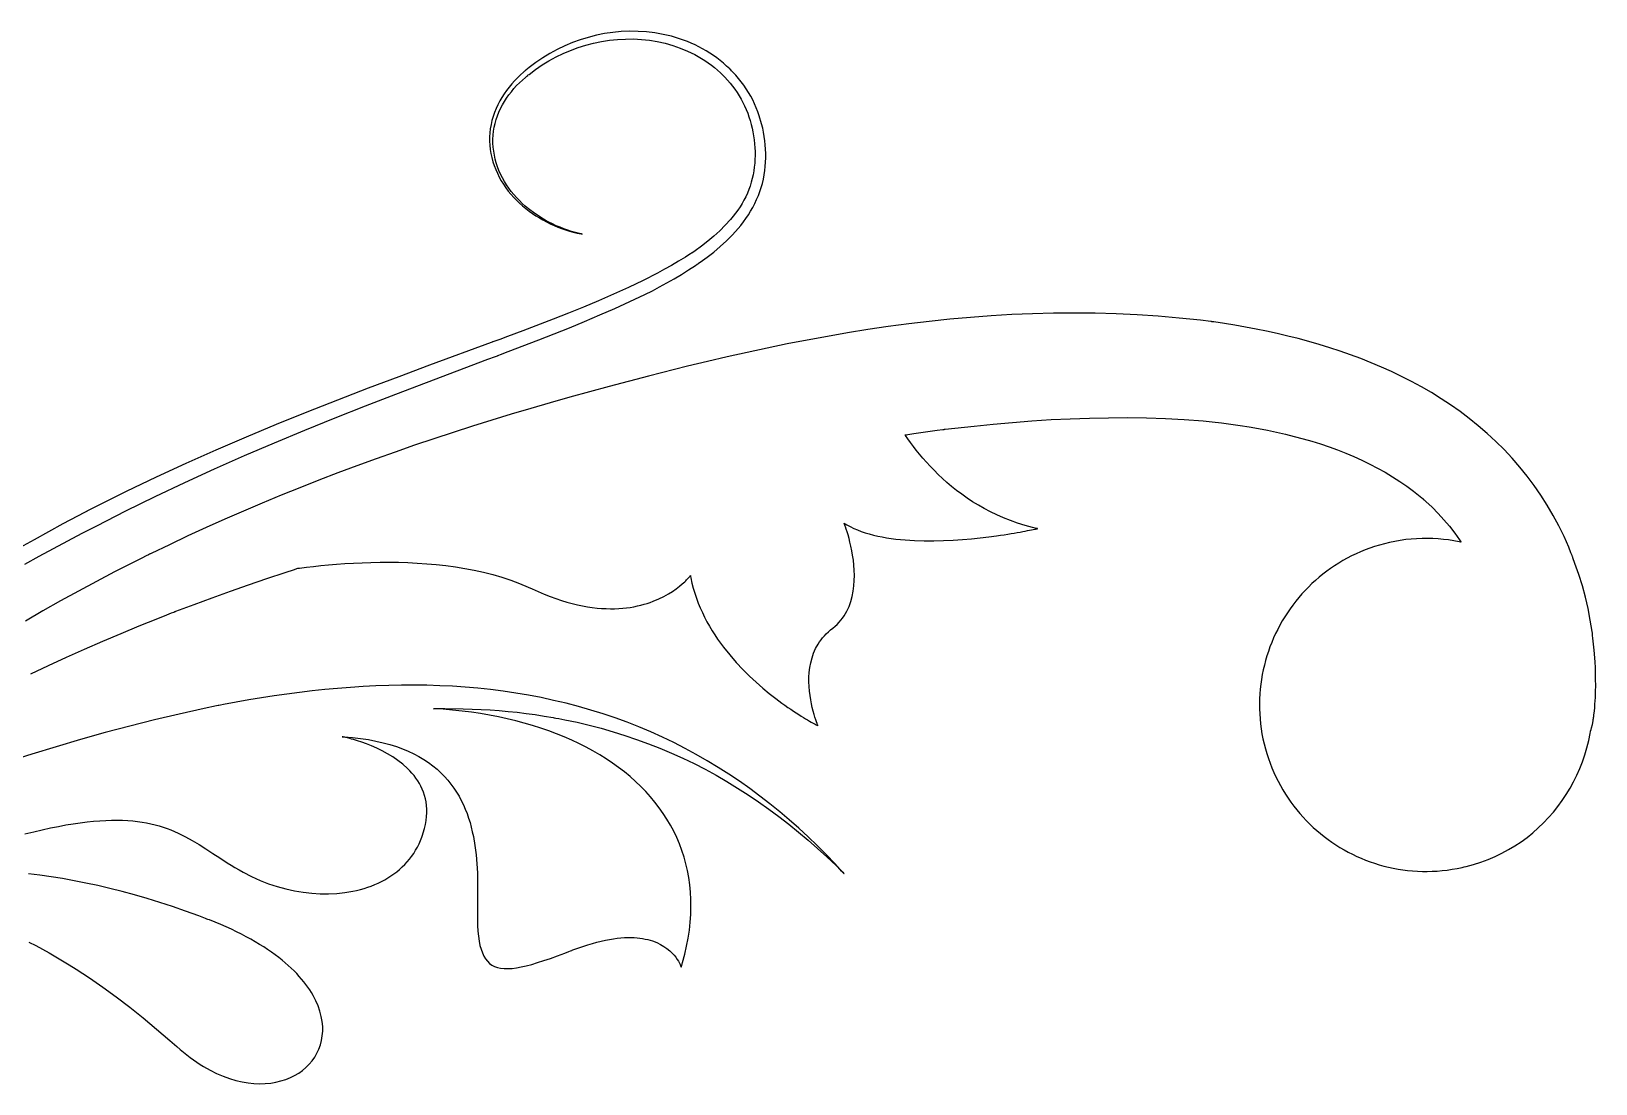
# Model space of a CAD drawing. Extents: x -44.4 to 47.9, y -29.2 to 34.4.
# Drawn here: x 24.83 to 47.91, y -14.7 to 0.83 of the extents above; entities that cross this region are included whole.
import ezdxf

# ---------------------------------------------------------------- set-up
doc = ezdxf.new("R2010")
doc.units = 0
doc.header["$MEASUREMENT"] = 0
doc.layers.add('LAYER_1', color=18, linetype='CONTINUOUS')

msp = doc.modelspace()

# ---------------------------------------------------------------- linework, layer by layer
at = {"layer": 'LAYER_1'}
for points in [[(24.734, -7.03), (24.944, -6.913), (25.155, -6.797), (25.367, -6.684), (25.58, -6.572), (25.795, -6.462), (26.225, -6.245), (26.658, -6.033), (27.093, -5.826), (27.532, -5.624), (27.973, -5.428), (28.417, -5.237), (28.863, -5.051), (29.309, -4.87), (29.758, -4.693), (30.207, -4.519), (30.659, -4.347), (31.112, -4.177), (31.566, -4.007), (31.679, -3.965), (31.708, -3.954), (31.711, -3.953), (31.713, -3.952), (31.717, -3.951), (31.724, -3.948), (31.752, -3.937), (31.865, -3.894), (32.317, -3.719), (32.768, -3.54), (32.991, -3.447), (33.214, -3.353), (33.438, -3.256), (33.661, -3.156), (33.882, -3.049), (33.991, -2.994), (34.099, -2.937), (34.207, -2.878), (34.313, -2.817), (34.419, -2.754), (34.523, -2.689), (34.627, -2.622), (34.652, -2.605), (34.665, -2.596), (34.67, -2.592), (34.673, -2.59), (34.698, -2.572), (34.798, -2.5), (34.896, -2.424), (34.991, -2.344), (35.083, -2.26), (35.172, -2.171), (35.256, -2.078), (35.296, -2.03), (35.335, -1.98), (35.372, -1.929), (35.408, -1.876), (35.441, -1.822), (35.473, -1.766), (35.503, -1.709), (35.53, -1.651), (35.555, -1.592), (35.578, -1.533), (35.598, -1.472), (35.616, -1.411), (35.631, -1.349), (35.643, -1.287), (35.652, -1.223), (35.658, -1.16), (35.663, -1.096), (35.665, -1.033), (35.665, -0.97), (35.663, -0.907), (35.658, -0.844), (35.652, -0.781), (35.643, -0.719), (35.632, -0.657), (35.619, -0.596), (35.604, -0.534), (35.567, -0.413), (35.547, -0.354), (35.524, -0.295), (35.499, -0.237), (35.472, -0.18), (35.443, -0.125), (35.411, -0.07), (35.377, -0.017), (35.342, 0.036), (35.304, 0.086), (35.264, 0.136), (35.223, 0.184), (35.18, 0.23), (35.158, 0.252), (35.147, 0.263), (35.141, 0.269), (35.138, 0.272), (35.133, 0.277), (35.087, 0.32), (35.04, 0.362), (34.992, 0.402), (34.942, 0.44), (34.891, 0.477), (34.839, 0.511), (34.786, 0.544), (34.732, 0.575), (34.677, 0.604), (34.622, 0.632), (34.565, 0.657), (34.508, 0.681), (34.45, 0.703), (34.391, 0.724), (34.272, 0.759), (34.151, 0.788), (34.028, 0.809), (33.905, 0.824), (33.781, 0.832), (33.657, 0.833), (33.532, 0.828), (33.409, 0.817), (33.286, 0.799), (33.165, 0.774), (33.045, 0.744), (32.927, 0.708), (32.811, 0.666), (32.698, 0.618), (32.587, 0.565), (32.478, 0.506), (32.373, 0.442), (32.271, 0.373), (32.173, 0.299), (32.125, 0.26), (32.113, 0.25), (32.107, 0.245), (32.102, 0.241), (32.091, 0.231), (32.046, 0.19), (32.002, 0.147), (31.959, 0.103), (31.918, 0.057), (31.878, 0.01), (31.841, -0.039), (31.805, -0.09), (31.771, -0.142), (31.74, -0.195), (31.711, -0.25), (31.685, -0.307), (31.662, -0.365), (31.642, -0.424), (31.624, -0.483), (31.611, -0.543), (31.6, -0.604), (31.594, -0.665), (31.59, -0.726), (31.59, -0.788), (31.593, -0.849), (31.6, -0.911), (31.61, -0.971), (31.623, -1.031), (31.639, -1.091), (31.658, -1.149), (31.68, -1.206), (31.705, -1.262), (31.733, -1.318), (31.763, -1.372), (31.795, -1.424), (31.83, -1.475), (31.866, -1.524), (31.905, -1.571), (31.946, -1.617), (31.988, -1.661), (32.032, -1.703), (32.077, -1.744), (32.124, -1.783), (32.172, -1.819), (32.221, -1.855), (32.273, -1.888), (32.325, -1.921), (32.377, -1.951), (32.431, -1.98), (32.485, -2.006), (32.541, -2.031), (32.596, -2.055), (32.653, -2.076), (32.71, -2.096), (32.767, -2.114), (32.825, -2.13), (32.884, -2.144), (32.943, -2.157), (32.957, -2.16), (32.958, -2.16), (32.956, -2.159), (32.952, -2.159), (32.945, -2.157), (32.916, -2.15), (32.8, -2.119), (32.743, -2.101), (32.686, -2.08), (32.63, -2.058), (32.574, -2.035), (32.519, -2.009), (32.465, -1.982), (32.412, -1.953), (32.36, -1.923), (32.309, -1.89), (32.259, -1.857), (32.163, -1.785), (32.117, -1.746), (32.072, -1.706), (32.029, -1.664), (31.987, -1.621), (31.947, -1.576), (31.909, -1.529), (31.873, -1.481), (31.839, -1.432), (31.808, -1.381), (31.778, -1.329), (31.751, -1.276), (31.727, -1.222), (31.706, -1.166), (31.688, -1.11), (31.672, -1.053), (31.66, -0.995), (31.65, -0.936), (31.644, -0.878), (31.64, -0.819), (31.64, -0.759), (31.643, -0.7), (31.649, -0.642), (31.658, -0.583), (31.671, -0.525), (31.687, -0.468), (31.706, -0.412), (31.728, -0.358), (31.752, -0.305), (31.78, -0.253), (31.809, -0.202), (31.841, -0.153), (31.875, -0.104), (31.911, -0.058), (31.949, -0.013), (31.989, 0.031), (32.031, 0.073), (32.074, 0.114), (32.118, 0.153), (32.141, 0.172), (32.152, 0.182), (32.155, 0.184), (32.161, 0.189), (32.173, 0.198), (32.267, 0.27), (32.365, 0.336), (32.466, 0.398), (32.571, 0.455), (32.677, 0.506), (32.786, 0.552), (32.897, 0.593), (33.01, 0.629), (33.125, 0.658), (33.24, 0.683), (33.357, 0.701), (33.475, 0.713), (33.593, 0.719), (33.711, 0.72), (33.829, 0.714), (33.947, 0.701), (34.063, 0.682), (34.179, 0.656), (34.292, 0.624), (34.403, 0.586), (34.511, 0.541), (34.616, 0.49), (34.668, 0.462), (34.718, 0.432), (34.767, 0.401), (34.815, 0.368), (34.862, 0.334), (34.908, 0.298), (34.953, 0.261), (34.996, 0.222), (35.038, 0.181), (35.043, 0.176), (35.047, 0.173), (35.052, 0.168), (35.062, 0.157), (35.101, 0.114), (35.139, 0.07), (35.175, 0.025), (35.209, -0.021), (35.241, -0.068), (35.272, -0.117), (35.301, -0.166), (35.328, -0.217), (35.353, -0.269), (35.376, -0.321), (35.398, -0.375), (35.417, -0.429), (35.435, -0.484), (35.45, -0.54), (35.464, -0.596), (35.475, -0.652), (35.485, -0.71), (35.493, -0.767), (35.499, -0.825), (35.503, -0.884), (35.506, -0.942), (35.506, -1), (35.504, -1.058), (35.501, -1.115), (35.495, -1.172), (35.487, -1.228), (35.477, -1.284), (35.465, -1.34), (35.451, -1.395), (35.434, -1.45), (35.415, -1.503), (35.393, -1.556), (35.369, -1.608), (35.343, -1.659), (35.315, -1.708), (35.285, -1.757), (35.252, -1.805), (35.218, -1.852), (35.182, -1.897), (35.144, -1.942), (35.067, -2.028), (34.986, -2.11), (34.9, -2.188), (34.81, -2.263), (34.718, -2.336), (34.622, -2.405), (34.573, -2.439), (34.566, -2.443), (34.554, -2.451), (34.529, -2.467), (34.479, -2.499), (34.378, -2.561), (34.275, -2.621), (34.172, -2.679), (34.067, -2.736), (33.854, -2.845), (33.638, -2.949), (33.419, -3.048), (33.198, -3.144), (32.977, -3.236), (32.754, -3.326), (32.529, -3.414), (32.078, -3.586), (31.852, -3.671), (31.739, -3.713), (31.682, -3.734), (31.654, -3.744), (31.64, -3.749), (31.635, -3.751), (31.628, -3.754), (31.614, -3.759), (30.705, -4.094), (30.251, -4.263), (29.797, -4.434), (29.344, -4.608), (28.893, -4.786), (28.443, -4.968), (27.996, -5.154), (27.551, -5.346), (27.108, -5.543), (26.668, -5.747), (26.23, -5.957), (26.012, -6.064), (25.795, -6.173), (25.686, -6.229), (25.659, -6.243), (25.653, -6.246), (25.648, -6.248), (25.641, -6.252), (25.615, -6.266), (25.508, -6.322), (25.294, -6.436), (25.081, -6.551), (24.868, -6.669), (24.656, -6.789)], [(24.819, -8.647), (25.083, -8.523), (25.349, -8.401), (25.615, -8.283), (25.883, -8.166), (26.152, -8.052), (26.422, -7.94), (26.693, -7.831), (26.828, -7.776), (26.896, -7.749), (26.93, -7.736), (26.947, -7.729), (26.956, -7.726), (26.96, -7.724), (26.962, -7.723), (27.229, -7.624), (27.497, -7.526), (27.765, -7.43), (28.034, -7.335), (28.304, -7.243), (28.575, -7.152), (28.711, -7.107), (28.745, -7.096), (28.762, -7.091), (28.787, -7.088), (28.886, -7.075), (28.991, -7.063), (29.101, -7.051), (29.215, -7.04), (29.333, -7.03), (29.455, -7.021), (29.58, -7.014), (29.708, -7.008), (29.839, -7.003), (29.973, -7.001), (30.108, -7), (30.245, -7.002), (30.383, -7.006), (30.523, -7.013), (30.663, -7.023), (30.804, -7.035), (30.944, -7.051), (31.085, -7.07), (31.224, -7.093), (31.363, -7.119), (31.501, -7.15), (31.636, -7.184), (31.77, -7.223), (31.902, -7.266), (32.031, -7.314), (32.157, -7.367), (32.219, -7.395), (32.308, -7.435), (32.396, -7.472), (32.483, -7.506), (32.567, -7.537), (32.649, -7.564), (32.73, -7.589), (32.809, -7.61), (32.886, -7.629), (32.961, -7.645), (33.034, -7.658), (33.105, -7.668), (33.175, -7.677), (33.242, -7.683), (33.308, -7.686), (33.372, -7.688), (33.435, -7.687), (33.495, -7.685), (33.554, -7.68), (33.611, -7.674), (33.666, -7.667), (33.72, -7.658), (33.771, -7.647), (33.821, -7.635), (33.869, -7.622), (33.916, -7.608), (33.961, -7.593), (34.004, -7.577), (34.085, -7.543), (34.159, -7.507), (34.227, -7.469), (34.288, -7.431), (34.343, -7.393), (34.391, -7.356), (34.433, -7.321), (34.468, -7.289), (34.484, -7.274), (34.497, -7.26), (34.51, -7.247), (34.52, -7.236), (34.53, -7.225), (34.537, -7.217), (34.543, -7.209), (34.548, -7.204), (34.551, -7.2), (34.553, -7.198), (34.553, -7.197), (34.553, -7.197), (34.554, -7.201), (34.555, -7.211), (34.559, -7.231), (34.576, -7.308), (34.595, -7.384), (34.617, -7.458), (34.642, -7.532), (34.668, -7.604), (34.697, -7.675), (34.729, -7.745), (34.762, -7.813), (34.797, -7.88), (34.834, -7.946), (34.873, -8.011), (34.913, -8.074), (34.954, -8.136), (35.041, -8.255), (35.132, -8.37), (35.227, -8.479), (35.324, -8.582), (35.423, -8.68), (35.522, -8.772), (35.62, -8.858), (35.717, -8.938), (35.812, -9.012), (35.904, -9.08), (35.948, -9.112), (35.991, -9.143), (36.033, -9.171), (36.074, -9.199), (36.113, -9.224), (36.15, -9.248), (36.186, -9.271), (36.219, -9.292), (36.251, -9.311), (36.281, -9.329), (36.308, -9.345), (36.333, -9.359), (36.356, -9.372), (36.376, -9.383), (36.393, -9.393), (36.408, -9.401), (36.419, -9.407), (36.428, -9.411), (36.433, -9.414), (36.435, -9.415), (36.435, -9.414), (36.434, -9.411), (36.432, -9.407), (36.429, -9.4), (36.422, -9.382), (36.413, -9.357), (36.402, -9.326), (36.39, -9.288), (36.377, -9.246), (36.364, -9.198), (36.351, -9.147), (36.339, -9.091), (36.328, -9.031), (36.318, -8.969), (36.31, -8.904), (36.304, -8.836), (36.302, -8.767), (36.302, -8.697), (36.307, -8.626), (36.315, -8.555), (36.328, -8.484), (36.347, -8.413), (36.37, -8.344), (36.4, -8.276), (36.436, -8.209), (36.457, -8.177), (36.48, -8.146), (36.504, -8.115), (36.53, -8.085), (36.558, -8.056), (36.588, -8.027), (36.621, -8), (36.655, -7.974), (36.687, -7.946), (36.718, -7.918), (36.747, -7.888), (36.773, -7.857), (36.798, -7.825), (36.82, -7.792), (36.841, -7.759), (36.86, -7.724), (36.893, -7.653), (36.92, -7.58), (36.94, -7.505), (36.955, -7.428), (36.965, -7.351), (36.971, -7.273), (36.972, -7.196), (36.97, -7.119), (36.965, -7.044), (36.957, -6.97), (36.946, -6.899), (36.934, -6.831), (36.921, -6.766), (36.907, -6.706), (36.893, -6.649), (36.878, -6.598), (36.865, -6.553), (36.852, -6.513), (36.841, -6.48), (36.836, -6.467), (36.832, -6.455), (36.828, -6.445), (36.825, -6.437), (36.823, -6.431), (36.821, -6.427), (36.821, -6.426), (36.821, -6.426), (36.821, -6.426), (36.823, -6.427), (36.835, -6.434), (36.859, -6.449), (36.909, -6.476), (36.962, -6.501), (37.017, -6.525), (37.073, -6.546), (37.132, -6.566), (37.192, -6.584), (37.254, -6.6), (37.317, -6.615), (37.382, -6.628), (37.447, -6.64), (37.582, -6.659), (37.72, -6.672), (37.861, -6.681), (38.003, -6.685), (38.146, -6.685), (38.288, -6.682), (38.428, -6.675), (38.566, -6.666), (38.7, -6.654), (38.83, -6.641), (38.954, -6.626), (39.071, -6.611), (39.128, -6.603), (39.182, -6.595), (39.234, -6.587), (39.283, -6.579), (39.331, -6.571), (39.375, -6.563), (39.418, -6.556), (39.457, -6.549), (39.494, -6.542), (39.527, -6.535), (39.558, -6.53), (39.585, -6.524), (39.609, -6.519), (39.629, -6.515), (39.646, -6.512), (39.659, -6.509), (39.668, -6.507), (39.673, -6.506), (39.674, -6.505), (39.674, -6.505), (39.659, -6.502), (39.602, -6.488), (39.49, -6.458), (39.381, -6.424), (39.276, -6.387), (39.174, -6.347), (39.076, -6.304), (38.981, -6.258), (38.889, -6.21), (38.801, -6.16), (38.716, -6.108), (38.634, -6.054), (38.555, -5.998), (38.479, -5.942), (38.407, -5.884), (38.337, -5.825), (38.271, -5.765), (38.207, -5.705), (38.147, -5.645), (38.089, -5.585), (38.034, -5.525), (37.982, -5.466), (37.933, -5.407), (37.886, -5.349), (37.843, -5.292), (37.802, -5.236), (37.763, -5.182), (37.728, -5.13), (37.723, -5.123), (37.723, -5.122), (37.724, -5.122), (37.725, -5.122), (37.73, -5.121), (37.741, -5.12), (37.763, -5.116), (37.848, -5.103), (38.02, -5.077), (38.192, -5.054), (38.279, -5.043), (38.289, -5.041), (38.295, -5.041), (38.297, -5.04), (38.298, -5.04), (38.301, -5.04), (38.31, -5.039), (38.452, -5.022), (38.737, -4.991), (39.021, -4.963), (39.305, -4.937), (39.589, -4.916), (39.873, -4.897), (40.156, -4.883), (40.439, -4.873), (40.721, -4.868), (41.002, -4.867), (41.282, -4.871), (41.561, -4.881), (41.839, -4.896), (42.116, -4.917), (42.253, -4.93), (42.39, -4.946), (42.526, -4.963), (42.662, -4.982), (42.798, -5.004), (42.933, -5.027), (43.067, -5.053), (43.2, -5.081), (43.332, -5.111), (43.463, -5.144), (43.593, -5.179), (43.722, -5.216), (43.849, -5.256), (43.975, -5.299), (44.099, -5.344), (44.221, -5.392), (44.342, -5.443), (44.46, -5.496), (44.576, -5.553), (44.69, -5.612), (44.802, -5.674), (44.911, -5.74), (45.018, -5.808), (45.122, -5.88), (45.223, -5.955), (45.321, -6.033), (45.345, -6.053), (45.357, -6.063), (45.363, -6.068), (45.365, -6.07), (45.366, -6.071), (45.378, -6.081), (45.402, -6.103), (45.496, -6.19), (45.585, -6.28), (45.671, -6.374), (45.752, -6.471), (45.829, -6.571), (45.902, -6.673), (45.919, -6.699), (45.921, -6.703), (45.922, -6.704), (45.922, -6.705), (45.913, -6.703), (45.893, -6.699), (45.817, -6.685), (45.74, -6.673), (45.662, -6.664), (45.584, -6.657), (45.505, -6.652), (45.426, -6.65), (45.347, -6.651), (45.267, -6.654), (45.187, -6.66), (45.107, -6.668), (45.027, -6.68), (44.946, -6.694), (44.865, -6.711), (44.792, -6.729), (44.719, -6.749), (44.648, -6.771), (44.578, -6.794), (44.509, -6.82), (44.441, -6.848), (44.374, -6.878), (44.308, -6.909), (44.244, -6.942), (44.181, -6.977), (44.119, -7.014), (44.058, -7.053), (43.999, -7.093), (43.941, -7.135), (43.884, -7.178), (43.829, -7.223), (43.776, -7.27), (43.723, -7.317), (43.673, -7.367), (43.623, -7.417), (43.575, -7.469), (43.529, -7.523), (43.485, -7.577), (43.442, -7.633), (43.4, -7.69), (43.36, -7.748), (43.322, -7.808), (43.286, -7.868), (43.251, -7.929), (43.218, -7.992), (43.187, -8.055), (43.158, -8.119), (43.13, -8.184), (43.104, -8.25), (43.081, -8.317), (43.059, -8.384), (43.039, -8.452), (43.021, -8.521), (43.004, -8.59), (42.99, -8.66), (42.978, -8.731), (42.968, -8.802), (42.96, -8.873), (42.954, -8.945), (42.951, -9.018), (42.949, -9.09), (42.95, -9.163), (42.953, -9.236), (42.958, -9.31), (42.965, -9.384), (42.974, -9.458), (42.986, -9.531), (43, -9.605), (43.017, -9.68), (43.036, -9.753), (43.057, -9.825), (43.08, -9.896), (43.105, -9.966), (43.131, -10.035), (43.16, -10.103), (43.191, -10.169), (43.223, -10.234), (43.258, -10.298), (43.294, -10.361), (43.331, -10.423), (43.371, -10.483), (43.412, -10.541), (43.455, -10.599), (43.499, -10.655), (43.544, -10.71), (43.592, -10.763), (43.64, -10.814), (43.69, -10.865), (43.742, -10.913), (43.794, -10.96), (43.848, -11.006), (43.904, -11.05), (43.96, -11.092), (44.018, -11.133), (44.076, -11.172), (44.136, -11.209), (44.197, -11.245), (44.259, -11.279), (44.321, -11.311), (44.385, -11.341), (44.45, -11.37), (44.515, -11.396), (44.581, -11.421), (44.648, -11.444), (44.716, -11.465), (44.785, -11.484), (44.854, -11.501), (44.923, -11.516), (44.993, -11.529), (45.064, -11.54), (45.135, -11.549), (45.207, -11.556), (45.279, -11.561), (45.352, -11.563), (45.425, -11.564), (45.498, -11.562), (45.571, -11.558), (45.645, -11.552), (45.718, -11.543), (45.792, -11.532), (45.866, -11.519), (45.94, -11.504), (45.956, -11.5), (45.97, -11.497), (45.998, -11.49), (46.109, -11.46), (46.217, -11.426), (46.323, -11.386), (46.426, -11.342), (46.526, -11.294), (46.623, -11.242), (46.718, -11.185), (46.809, -11.125), (46.897, -11.061), (46.981, -10.993), (47.063, -10.922), (47.141, -10.847), (47.215, -10.769), (47.286, -10.688), (47.353, -10.604), (47.417, -10.517), (47.476, -10.428), (47.532, -10.336), (47.584, -10.242), (47.632, -10.145), (47.675, -10.047), (47.714, -9.946), (47.749, -9.844), (47.78, -9.74), (47.806, -9.634), (47.827, -9.527), (47.832, -9.5), (47.833, -9.493), (47.833, -9.493), (47.834, -9.492), (47.835, -9.489), (47.837, -9.482), (47.841, -9.47), (47.848, -9.445), (47.862, -9.394), (47.871, -9.34), (47.873, -9.327), (47.874, -9.32), (47.874, -9.319), (47.875, -9.314), (47.876, -9.304), (47.878, -9.291), (47.88, -9.277), (47.882, -9.266), (47.883, -9.26), (47.883, -9.259), (47.883, -9.259), (47.883, -9.259), (47.883, -9.258), (47.883, -9.255), (47.89, -9.199), (47.895, -9.145), (47.899, -9.094), (47.903, -9.045), (47.905, -8.998), (47.909, -8.908), (47.91, -8.821), (47.909, -8.734), (47.908, -8.645), (47.905, -8.557), (47.9, -8.47), (47.886, -8.297), (47.869, -8.124), (47.864, -8.081), (47.861, -8.06), (47.861, -8.054), (47.86, -8.052), (47.86, -8.047), (47.857, -8.025), (47.83, -7.855), (47.797, -7.686), (47.758, -7.517), (47.713, -7.35), (47.662, -7.183), (47.604, -7.018), (47.573, -6.937), (47.571, -6.932), (47.57, -6.928), (47.568, -6.923), (47.561, -6.903), (47.545, -6.862), (47.512, -6.781), (47.442, -6.621), (47.366, -6.464), (47.283, -6.31), (47.195, -6.16), (47.101, -6.013), (47.002, -5.87), (46.898, -5.731), (46.789, -5.596), (46.675, -5.465), (46.557, -5.339), (46.434, -5.218), (46.308, -5.101), (46.177, -4.989), (46.044, -4.881), (45.908, -4.778), (45.769, -4.681), (45.628, -4.588), (45.485, -4.499), (45.34, -4.415), (45.194, -4.336), (45.046, -4.26), (44.897, -4.189), (44.747, -4.121), (44.596, -4.057), (44.445, -3.997), (44.293, -3.94), (44.139, -3.886), (43.985, -3.836), (43.83, -3.788), (43.676, -3.744), (43.521, -3.702), (43.365, -3.663), (43.21, -3.626), (43.054, -3.593), (42.899, -3.561), (42.743, -3.532), (42.587, -3.504), (42.431, -3.479), (42.276, -3.456), (42.256, -3.453), (42.247, -3.452), (42.242, -3.451), (42.239, -3.451), (42.238, -3.451), (42.233, -3.45), (42.077, -3.431), (41.765, -3.398), (41.454, -3.371), (41.144, -3.35), (40.834, -3.336), (40.525, -3.327), (40.216, -3.324), (39.908, -3.327), (39.601, -3.335), (39.294, -3.348), (38.989, -3.366), (38.684, -3.389), (38.379, -3.416), (38.076, -3.448), (37.774, -3.484), (37.472, -3.525), (37.172, -3.569), (36.872, -3.616), (36.573, -3.668), (36.276, -3.722), (35.979, -3.78), (35.684, -3.841), (35.389, -3.904), (35.096, -3.97), (34.803, -4.039), (34.512, -4.11), (33.932, -4.256), (33.352, -4.407), (33.063, -4.485), (32.774, -4.565), (32.485, -4.647), (32.197, -4.731), (31.91, -4.816), (31.623, -4.904), (31.336, -4.994), (31.051, -5.086), (30.765, -5.18), (30.481, -5.276), (30.197, -5.375), (29.915, -5.475), (29.633, -5.578), (29.351, -5.684), (29.071, -5.791), (28.792, -5.901), (28.513, -6.014), (28.236, -6.129), (27.96, -6.246), (27.684, -6.366), (27.41, -6.489), (27.137, -6.614), (26.865, -6.742), (26.595, -6.873), (26.587, -6.877), (26.583, -6.879), (26.574, -6.883), (26.558, -6.891), (26.524, -6.908), (26.457, -6.941), (26.322, -7.008), (26.055, -7.144), (25.788, -7.284), (25.524, -7.426), (25.261, -7.571), (25, -7.719), (24.741, -7.871)], [(24.734, -11.01), (24.865, -10.978), (24.99, -10.949), (25.111, -10.922), (25.227, -10.899), (25.339, -10.878), (25.447, -10.86), (25.55, -10.845), (25.65, -10.832), (25.746, -10.822), (25.838, -10.815), (25.927, -10.81), (26.012, -10.807), (26.095, -10.806), (26.174, -10.808), (26.25, -10.812), (26.324, -10.818), (26.395, -10.826), (26.463, -10.836), (26.53, -10.847), (26.594, -10.861), (26.656, -10.876), (26.717, -10.893), (26.775, -10.911), (26.833, -10.931), (26.888, -10.952), (26.997, -10.999), (27.101, -11.051), (27.203, -11.107), (27.304, -11.167), (27.405, -11.231), (27.507, -11.297), (27.611, -11.365), (27.719, -11.435), (27.775, -11.47), (27.833, -11.506), (27.893, -11.542), (27.954, -11.576), (28.078, -11.64), (28.203, -11.696), (28.33, -11.745), (28.457, -11.787), (28.585, -11.822), (28.713, -11.851), (28.84, -11.872), (28.966, -11.886), (29.092, -11.894), (29.215, -11.895), (29.336, -11.889), (29.455, -11.876), (29.513, -11.867), (29.571, -11.857), (29.627, -11.844), (29.683, -11.83), (29.738, -11.815), (29.792, -11.797), (29.844, -11.779), (29.896, -11.758), (29.946, -11.736), (29.995, -11.712), (30.043, -11.686), (30.09, -11.659), (30.135, -11.63), (30.179, -11.6), (30.221, -11.568), (30.262, -11.534), (30.301, -11.498), (30.338, -11.461), (30.374, -11.423), (30.408, -11.383), (30.44, -11.341), (30.47, -11.297), (30.498, -11.252), (30.525, -11.206), (30.549, -11.157), (30.571, -11.107), (30.592, -11.056), (30.596, -11.043), (30.602, -11.027), (30.612, -10.995), (30.63, -10.932), (30.644, -10.87), (30.654, -10.811), (30.66, -10.753), (30.663, -10.697), (30.663, -10.643), (30.659, -10.59), (30.652, -10.539), (30.642, -10.49), (30.63, -10.442), (30.615, -10.395), (30.597, -10.351), (30.577, -10.307), (30.554, -10.266), (30.53, -10.225), (30.503, -10.187), (30.475, -10.149), (30.445, -10.113), (30.413, -10.079), (30.38, -10.045), (30.311, -9.983), (30.237, -9.926), (30.161, -9.874), (30.082, -9.826), (30.003, -9.784), (29.925, -9.746), (29.848, -9.712), (29.775, -9.683), (29.705, -9.657), (29.64, -9.636), (29.609, -9.626), (29.581, -9.617), (29.554, -9.61), (29.529, -9.603), (29.506, -9.597), (29.486, -9.592), (29.467, -9.587), (29.452, -9.584), (29.439, -9.581), (29.428, -9.578), (29.421, -9.577), (29.417, -9.576), (29.416, -9.576), (29.416, -9.576), (29.416, -9.576), (29.424, -9.576), (29.44, -9.577), (29.567, -9.588), (29.687, -9.602), (29.803, -9.619), (29.913, -9.64), (30.018, -9.664), (30.118, -9.691), (30.214, -9.721), (30.304, -9.754), (30.39, -9.789), (30.471, -9.828), (30.548, -9.869), (30.621, -9.912), (30.689, -9.958), (30.754, -10.006), (30.814, -10.056), (30.871, -10.108), (30.924, -10.162), (30.974, -10.217), (31.02, -10.275), (31.063, -10.333), (31.102, -10.393), (31.139, -10.455), (31.172, -10.517), (31.203, -10.581), (31.231, -10.646), (31.257, -10.711), (31.28, -10.777), (31.301, -10.844), (31.319, -10.911), (31.335, -10.978), (31.35, -11.046), (31.373, -11.182), (31.39, -11.317), (31.402, -11.451), (31.409, -11.583), (31.412, -11.711), (31.413, -11.835), (31.412, -11.955), (31.41, -12.068), (31.409, -12.175), (31.409, -12.225), (31.409, -12.273), (31.409, -12.32), (31.411, -12.363), (31.417, -12.445), (31.425, -12.521), (31.435, -12.591), (31.448, -12.655), (31.464, -12.713), (31.483, -12.766), (31.504, -12.813), (31.529, -12.854), (31.557, -12.89), (31.589, -12.921), (31.624, -12.946), (31.663, -12.966), (31.706, -12.981), (31.753, -12.992), (31.804, -12.997), (31.86, -12.998), (31.921, -12.994), (31.986, -12.986), (32.056, -12.973), (32.131, -12.956), (32.212, -12.935), (32.298, -12.909), (32.39, -12.88), (32.487, -12.846), (32.591, -12.809), (32.7, -12.768), (32.757, -12.746), (32.786, -12.735), (32.801, -12.729), (32.808, -12.727), (32.817, -12.723), (32.893, -12.695), (32.967, -12.669), (33.038, -12.645), (33.106, -12.625), (33.173, -12.607), (33.237, -12.591), (33.299, -12.577), (33.359, -12.566), (33.417, -12.556), (33.472, -12.549), (33.526, -12.544), (33.578, -12.54), (33.628, -12.538), (33.675, -12.538), (33.721, -12.54), (33.765, -12.543), (33.808, -12.548), (33.848, -12.554), (33.887, -12.561), (33.924, -12.569), (33.959, -12.579), (33.993, -12.589), (34.055, -12.613), (34.112, -12.64), (34.162, -12.669), (34.207, -12.701), (34.247, -12.733), (34.281, -12.766), (34.311, -12.799), (34.337, -12.831), (34.358, -12.861), (34.376, -12.889), (34.39, -12.915), (34.4, -12.937), (34.408, -12.954), (34.413, -12.967), (34.416, -12.975), (34.416, -12.977), (34.416, -12.977), (34.416, -12.977), (34.416, -12.977), (34.419, -12.969), (34.437, -12.907), (34.469, -12.785), (34.497, -12.665), (34.519, -12.546), (34.537, -12.428), (34.549, -12.313), (34.557, -12.199), (34.561, -12.087), (34.56, -11.976), (34.554, -11.868), (34.543, -11.761), (34.529, -11.655), (34.51, -11.552), (34.486, -11.451), (34.459, -11.351), (34.427, -11.253), (34.391, -11.157), (34.351, -11.064), (34.307, -10.972), (34.259, -10.882), (34.207, -10.794), (34.152, -10.708), (34.093, -10.624), (34.03, -10.542), (33.963, -10.462), (33.893, -10.385), (33.82, -10.309), (33.743, -10.236), (33.663, -10.165), (33.579, -10.096), (33.492, -10.029), (33.403, -9.965), (33.31, -9.903), (33.214, -9.843), (33.115, -9.785), (33.013, -9.73), (32.908, -9.677), (32.801, -9.627), (32.691, -9.579), (32.578, -9.533), (32.463, -9.49), (32.345, -9.449), (32.225, -9.411), (32.102, -9.375), (31.978, -9.342), (31.85, -9.311), (31.721, -9.283), (31.59, -9.258), (31.456, -9.235), (31.321, -9.215), (31.183, -9.198), (31.044, -9.183), (30.903, -9.171), (30.832, -9.166), (30.796, -9.164), (30.778, -9.163), (30.769, -9.162), (30.764, -9.162), (30.763, -9.162), (30.763, -9.162), (30.797, -9.161), (30.93, -9.16), (31.198, -9.163), (31.331, -9.167), (31.464, -9.172), (31.598, -9.18), (31.731, -9.19), (31.864, -9.202), (31.997, -9.216), (32.13, -9.232), (32.263, -9.25), (32.395, -9.271), (32.528, -9.293), (32.544, -9.296), (32.567, -9.3), (32.611, -9.309), (32.701, -9.326), (32.88, -9.363), (33.058, -9.405), (33.235, -9.451), (33.411, -9.502), (33.586, -9.557), (33.759, -9.616), (33.932, -9.679), (34.103, -9.746), (34.272, -9.818), (34.44, -9.893), (34.606, -9.973), (34.77, -10.057), (34.932, -10.145), (35.091, -10.237), (35.249, -10.334), (35.404, -10.433), (35.557, -10.537), (35.708, -10.644), (35.857, -10.754), (36.003, -10.867), (36.147, -10.984), (36.289, -11.103), (36.429, -11.225), (36.566, -11.35), (36.701, -11.478), (36.768, -11.543), (36.801, -11.575), (36.817, -11.592), (36.819, -11.594), (36.82, -11.595), (36.82, -11.595), (36.816, -11.59), (36.808, -11.582), (36.682, -11.446), (36.554, -11.313), (36.422, -11.182), (36.288, -11.053), (36.151, -10.927), (36.012, -10.804), (35.87, -10.684), (35.725, -10.567), (35.578, -10.453), (35.428, -10.341), (35.275, -10.234), (35.12, -10.129), (34.962, -10.028), (34.802, -9.931), (34.64, -9.838), (34.475, -9.748), (34.308, -9.663), (34.139, -9.582), (33.967, -9.505), (33.794, -9.432), (33.619, -9.363), (33.442, -9.298), (33.264, -9.238), (33.084, -9.182), (32.902, -9.13), (32.719, -9.082), (32.535, -9.039), (32.351, -8.999), (32.165, -8.963), (31.979, -8.931), (31.792, -8.903), (31.605, -8.88), (31.418, -8.86), (31.23, -8.844), (31.042, -8.832), (30.854, -8.823), (30.665, -8.817), (30.477, -8.815), (30.289, -8.816), (30.101, -8.82), (29.913, -8.827), (29.724, -8.836), (29.536, -8.848), (29.348, -8.863), (29.16, -8.88), (28.972, -8.9), (28.784, -8.922), (28.597, -8.946), (28.41, -8.973), (28.223, -9.002), (28.037, -9.033), (27.851, -9.066), (27.666, -9.101), (27.62, -9.11), (27.597, -9.115), (27.585, -9.117), (27.563, -9.121), (27.379, -9.16), (27.011, -9.241), (26.645, -9.328), (26.28, -9.419), (25.917, -9.516), (25.555, -9.617), (25.194, -9.723), (24.835, -9.833), (24.478, -9.947)], [(24.794, -12.607), (24.893, -12.658), (24.993, -12.71), (25.092, -12.765), (25.191, -12.822), (25.29, -12.881), (25.389, -12.941), (25.488, -13.004), (25.686, -13.134), (25.884, -13.271), (26.082, -13.416), (26.28, -13.567), (26.478, -13.725), (26.676, -13.889), (26.874, -14.06), (26.973, -14.147), (27.023, -14.191), (27.072, -14.232), (27.122, -14.272), (27.172, -14.31), (27.221, -14.346), (27.27, -14.38), (27.32, -14.412), (27.369, -14.442), (27.466, -14.497), (27.563, -14.544), (27.659, -14.585), (27.753, -14.619), (27.846, -14.647), (27.937, -14.668), (28.026, -14.683), (28.113, -14.693), (28.198, -14.696), (28.281, -14.694), (28.361, -14.686), (28.437, -14.674), (28.511, -14.656), (28.582, -14.634), (28.65, -14.606), (28.713, -14.575), (28.773, -14.539), (28.829, -14.499), (28.881, -14.456), (28.928, -14.409), (28.971, -14.358), (29.009, -14.304), (29.042, -14.247), (29.07, -14.187), (29.093, -14.124), (29.11, -14.059), (29.122, -13.992), (29.127, -13.922), (29.127, -13.851), (29.12, -13.777), (29.107, -13.703), (29.087, -13.627), (29.06, -13.549), (29.026, -13.471), (28.985, -13.392), (28.961, -13.352), (28.936, -13.313), (28.909, -13.273), (28.88, -13.233), (28.849, -13.193), (28.816, -13.152), (28.781, -13.112), (28.744, -13.072), (28.705, -13.032), (28.664, -12.992), (28.62, -12.953), (28.575, -12.913), (28.528, -12.873), (28.478, -12.834), (28.426, -12.795), (28.372, -12.756), (28.315, -12.717), (28.257, -12.678), (28.196, -12.64), (28.133, -12.602), (28.067, -12.565), (27.999, -12.528), (27.929, -12.491), (27.856, -12.454), (27.781, -12.418), (27.703, -12.383), (27.623, -12.348), (27.541, -12.313), (27.455, -12.279), (27.434, -12.271), (27.42, -12.266), (27.396, -12.256), (27.298, -12.219), (27.104, -12.149), (26.913, -12.083), (26.724, -12.021), (26.537, -11.964), (26.352, -11.91), (26.169, -11.861), (25.989, -11.815), (25.811, -11.773), (25.635, -11.735), (25.461, -11.701), (25.289, -11.67), (25.12, -11.642), (24.953, -11.618), (24.788, -11.597)]]:
    msp.add_lwpolyline(points, dxfattribs=at)

doc.saveas('drawing.dxf')
